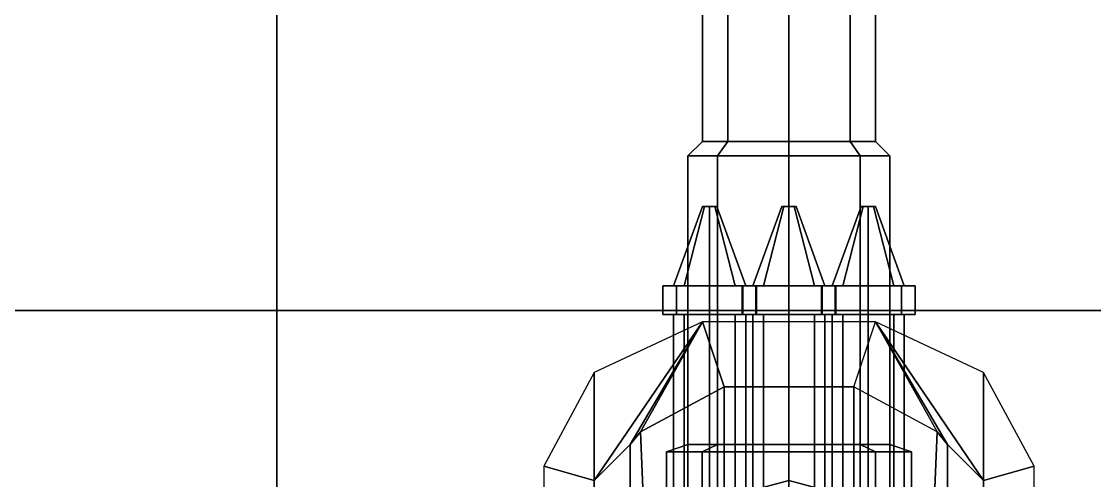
# Model space of a CAD drawing. Header units: millimetres. Extents: x -4 to 4, y -37.4 to 54.3.
# Drawn here: x -1.064 to 0.424, y 26.98 to 27.617 of the extents above; entities that cross this region are included whole.
import ezdxf

# ---------------------------------------------------------------- set-up
doc = ezdxf.new("R2010")
doc.units = ezdxf.units.MM
for name, color, linetype in [('gun', 1, 'Continuous'), ('sleeve', 5, 'Continuous'), ('superstructure', 3, 'Continuous'), ('turret', 2, 'Continuous')]:
    doc.layers.add(name, color=color, linetype=linetype)

msp = doc.modelspace()

# ---------------------------------------------------------------- linework, layer by layer
for points in [[(-1.47, 29.2, -1.19), (-0.71, 29.2, -1.32), (-0.71, 24.28, -1.81), (-1.47, 24.28, -1.64)], [(-0.71, 29.2, -1.32), (0, 29.2, -1.43), (0, 24.28, -1.95), (-0.71, 24.28, -1.81)], [(0, 24.28, -1.95), (0, 29.2, -1.43), (0.71, 29.2, -1.32), (0.71, 24.28, -1.81)]]:
    msp.add_3dface(points)
at = {"layer": 'gun'}
for points in [[(-0.0849, 27.45, 2.9451), (-0.12, 27.45, 3.03), (-0.12, 27.65, 3.03), (-0.0849, 27.65, 2.9451)], [(-0.12, 27.45, 3.03), (-0.0849, 27.45, 3.1149), (-0.0849, 27.65, 3.1149), (-0.12, 27.65, 3.03)], [(0, 27.45, 2.91), (-0.0849, 27.45, 2.9451), (-0.0849, 27.65, 2.9451), (0, 27.65, 2.91)], [(-0.0849, 27.45, 3.1149), (0, 27.45, 3.15), (0, 27.65, 3.15), (-0.0849, 27.65, 3.1149)], [(0.0849, 27.45, 2.9451), (0, 27.45, 2.91), (0, 27.65, 2.91), (0.0849, 27.65, 2.9451)], [(0, 27.45, 3.15), (0.0849, 27.45, 3.1149), (0.0849, 27.65, 3.1149), (0, 27.65, 3.15)], [(0.12, 27.45, 3.03), (0.0849, 27.45, 2.9451), (0.0849, 27.65, 2.9451), (0.12, 27.65, 3.03)], [(0.0849, 27.45, 3.1149), (0.12, 27.45, 3.03), (0.12, 27.65, 3.03), (0.0849, 27.65, 3.1149)], [(-0.0849, 27.45, 3.1149), (-0.12, 27.45, 3.03), (-0.14, 27.43, 3.03), (-0.099, 27.43, 3.129)], [(-0.12, 27.45, 3.03), (-0.0849, 27.45, 2.9451), (-0.099, 27.43, 2.931), (-0.14, 27.43, 3.03)], [(0, 27.45, 3.15), (-0.0849, 27.45, 3.1149), (-0.099, 27.43, 3.129), (0, 27.43, 3.17)], [(-0.0849, 27.45, 2.9451), (0, 27.45, 2.91), (0, 27.43, 2.89), (-0.099, 27.43, 2.931)], [(0.0849, 27.45, 3.1149), (0, 27.45, 3.15), (0, 27.43, 3.17), (0.099, 27.43, 3.129)], [(0, 27.45, 2.91), (0.0849, 27.45, 2.9451), (0.099, 27.43, 2.931), (0, 27.43, 2.89)], [(0.12, 27.45, 3.03), (0.0849, 27.45, 3.1149), (0.099, 27.43, 3.129), (0.14, 27.43, 3.03)], [(0.0849, 27.45, 2.9451), (0.12, 27.45, 3.03), (0.14, 27.43, 3.03), (0.099, 27.43, 2.931)], [(-0.099, 25.75, 2.931), (-0.14, 25.75, 3.03), (-0.14, 27.43, 3.03), (-0.099, 27.43, 2.931)], [(-0.14, 25.75, 3.03), (-0.099, 25.75, 3.129), (-0.099, 27.43, 3.129), (-0.14, 27.43, 3.03)], [(0, 25.75, 2.89), (-0.099, 25.75, 2.931), (-0.099, 27.43, 2.931), (0, 27.43, 2.89)], [(-0.099, 25.75, 3.129), (0, 25.75, 3.17), (0, 27.43, 3.17), (-0.099, 27.43, 3.129)], [(0.099, 25.75, 2.931), (0, 25.75, 2.89), (0, 27.43, 2.89), (0.099, 27.43, 2.931)], [(0, 25.75, 3.17), (0.099, 25.75, 3.129), (0.099, 27.43, 3.129), (0, 27.43, 3.17)], [(0.14, 25.75, 3.03), (0.099, 25.75, 2.931), (0.099, 27.43, 2.931), (0.14, 27.43, 3.03)], [(0.099, 25.75, 3.129), (0.14, 25.75, 3.03), (0.14, 27.43, 3.03), (0.099, 27.43, 3.129)]]:
    msp.add_3dface(points, dxfattribs=at)
at = {"layer": 'sleeve'}
for points in [[(-0.1454, 27.25, 2.7846), (-0.16, 27.25, 2.82), (-0.12, 27.36, 2.82), (-0.1171, 27.36, 2.8129)], [(-0.16, 27.25, 2.82), (-0.1454, 27.25, 2.8554), (-0.1171, 27.36, 2.8271), (-0.12, 27.36, 2.82)], [(-0.11, 27.25, 2.77), (-0.1454, 27.25, 2.7846), (-0.1171, 27.36, 2.8129), (-0.11, 27.36, 2.81)], [(-0.1454, 27.25, 2.8554), (-0.11, 27.25, 2.87), (-0.11, 27.36, 2.83), (-0.1171, 27.36, 2.8271)], [(-0.12, 27.36, 2.82), (-0.1029, 27.36, 2.8129), (-0.11, 27.36, 2.81), (-0.1171, 27.36, 2.8129)], [(-0.1171, 27.36, 2.8271), (-0.1, 27.36, 2.82), (-0.1029, 27.36, 2.8129), (-0.12, 27.36, 2.82)], [(-0.11, 27.36, 2.83), (-0.1029, 27.36, 2.8271), (-0.1, 27.36, 2.82), (-0.1171, 27.36, 2.8271)], [(-0.0746, 27.25, 2.7846), (-0.11, 27.25, 2.77), (-0.11, 27.36, 2.81), (-0.1029, 27.36, 2.8129)], [(-0.11, 27.25, 2.87), (-0.0746, 27.25, 2.8554), (-0.1029, 27.36, 2.8271), (-0.11, 27.36, 2.83)], [(-0.06, 27.25, 2.82), (-0.0746, 27.25, 2.7846), (-0.1029, 27.36, 2.8129), (-0.1, 27.36, 2.82)], [(-0.0746, 27.25, 2.8554), (-0.06, 27.25, 2.82), (-0.1, 27.36, 2.82), (-0.1029, 27.36, 2.8271)], [(-0.05, 27.25, 2.77), (-0.0354, 27.25, 2.8054), (-0.0071, 27.36, 2.7771), (-0.01, 27.36, 2.77)], [(-0.0354, 27.25, 2.7346), (-0.05, 27.25, 2.77), (-0.01, 27.36, 2.77), (-0.0071, 27.36, 2.7629)], [(-0.0354, 27.25, 2.8054), (0, 27.25, 2.82), (0, 27.36, 2.78), (-0.0071, 27.36, 2.7771)], [(0, 27.25, 2.72), (-0.0354, 27.25, 2.7346), (-0.0071, 27.36, 2.7629), (0, 27.36, 2.76)], [(-0.0071, 27.36, 2.7771), (0.01, 27.36, 2.77), (0.0071, 27.36, 2.7629), (-0.01, 27.36, 2.77)], [(-0.01, 27.36, 2.77), (0.0071, 27.36, 2.7629), (0, 27.36, 2.76), (-0.0071, 27.36, 2.7629)], [(0, 27.36, 2.78), (0.0071, 27.36, 2.7771), (0.01, 27.36, 2.77), (-0.0071, 27.36, 2.7771)], [(0, 27.25, 2.82), (0.0354, 27.25, 2.8054), (0.0071, 27.36, 2.7771), (0, 27.36, 2.78)], [(0.0354, 27.25, 2.7346), (0, 27.25, 2.72), (0, 27.36, 2.76), (0.0071, 27.36, 2.7629)], [(0.0354, 27.25, 2.8054), (0.05, 27.25, 2.77), (0.01, 27.36, 2.77), (0.0071, 27.36, 2.7771)], [(0.05, 27.25, 2.77), (0.0354, 27.25, 2.7346), (0.0071, 27.36, 2.7629), (0.01, 27.36, 2.77)], [(0.06, 27.25, 2.82), (0.0746, 27.25, 2.8554), (0.1029, 27.36, 2.8271), (0.1, 27.36, 2.82)], [(0.0746, 27.25, 2.7846), (0.06, 27.25, 2.82), (0.1, 27.36, 2.82), (0.1029, 27.36, 2.8129)], [(0.0746, 27.25, 2.8554), (0.11, 27.25, 2.87), (0.11, 27.36, 2.83), (0.1029, 27.36, 2.8271)], [(0.11, 27.25, 2.77), (0.0746, 27.25, 2.7846), (0.1029, 27.36, 2.8129), (0.11, 27.36, 2.81)], [(0.1029, 27.36, 2.8271), (0.12, 27.36, 2.82), (0.1171, 27.36, 2.8129), (0.1, 27.36, 2.82)], [(0.1, 27.36, 2.82), (0.1171, 27.36, 2.8129), (0.11, 27.36, 2.81), (0.1029, 27.36, 2.8129)], [(0.11, 27.36, 2.83), (0.1171, 27.36, 2.8271), (0.12, 27.36, 2.82), (0.1029, 27.36, 2.8271)], [(0.11, 27.25, 2.87), (0.1454, 27.25, 2.8554), (0.1171, 27.36, 2.8271), (0.11, 27.36, 2.83)], [(0.1454, 27.25, 2.7846), (0.11, 27.25, 2.77), (0.11, 27.36, 2.81), (0.1171, 27.36, 2.8129)], [(0.1454, 27.25, 2.8554), (0.16, 27.25, 2.82), (0.12, 27.36, 2.82), (0.1171, 27.36, 2.8271)], [(0.16, 27.25, 2.82), (0.1454, 27.25, 2.7846), (0.1171, 27.36, 2.8129), (0.12, 27.36, 2.82)], [(-0.175, 27.25, 2.82), (-0.156, 27.25, 2.866), (-0.1454, 27.25, 2.8554), (-0.16, 27.25, 2.82)], [(-0.156, 27.25, 2.774), (-0.175, 27.25, 2.82), (-0.16, 27.25, 2.82), (-0.1454, 27.25, 2.7846)], [(-0.156, 27.21, 2.774), (-0.175, 27.21, 2.82), (-0.175, 27.25, 2.82), (-0.156, 27.25, 2.774)], [(-0.175, 27.21, 2.82), (-0.156, 27.21, 2.866), (-0.156, 27.25, 2.866), (-0.175, 27.25, 2.82)], [(-0.156, 27.25, 2.866), (-0.11, 27.25, 2.885), (-0.11, 27.25, 2.87), (-0.1454, 27.25, 2.8554)], [(-0.11, 27.25, 2.755), (-0.156, 27.25, 2.774), (-0.1454, 27.25, 2.7846), (-0.11, 27.25, 2.77)], [(-0.11, 27.21, 2.755), (-0.156, 27.21, 2.774), (-0.156, 27.25, 2.774), (-0.11, 27.25, 2.755)], [(-0.156, 27.21, 2.866), (-0.11, 27.21, 2.885), (-0.11, 27.25, 2.885), (-0.156, 27.25, 2.866)], [(-0.064, 27.25, 2.774), (-0.11, 27.25, 2.755), (-0.11, 27.25, 2.77), (-0.0746, 27.25, 2.7846)], [(-0.11, 27.25, 2.885), (-0.064, 27.25, 2.866), (-0.0746, 27.25, 2.8554), (-0.11, 27.25, 2.87)], [(-0.064, 27.21, 2.774), (-0.11, 27.21, 2.755), (-0.11, 27.25, 2.755), (-0.064, 27.25, 2.774)], [(-0.11, 27.21, 2.885), (-0.064, 27.21, 2.866), (-0.064, 27.25, 2.866), (-0.11, 27.25, 2.885)], [(-0.045, 27.25, 2.82), (-0.064, 27.25, 2.774), (-0.0746, 27.25, 2.7846), (-0.06, 27.25, 2.82)], [(-0.064, 27.25, 2.866), (-0.045, 27.25, 2.82), (-0.06, 27.25, 2.82), (-0.0746, 27.25, 2.8554)], [(-0.065, 27.21, 2.77), (-0.046, 27.21, 2.816), (-0.046, 27.25, 2.816), (-0.065, 27.25, 2.77)], [(-0.046, 27.21, 2.724), (-0.065, 27.21, 2.77), (-0.065, 27.25, 2.77), (-0.046, 27.25, 2.724)], [(-0.046, 27.25, 2.724), (-0.065, 27.25, 2.77), (-0.05, 27.25, 2.77), (-0.0354, 27.25, 2.7346)], [(-0.065, 27.25, 2.77), (-0.046, 27.25, 2.816), (-0.0354, 27.25, 2.8054), (-0.05, 27.25, 2.77)], [(-0.045, 27.21, 2.82), (-0.064, 27.21, 2.774), (-0.064, 27.25, 2.774), (-0.045, 27.25, 2.82)], [(-0.064, 27.21, 2.866), (-0.045, 27.21, 2.82), (-0.045, 27.25, 2.82), (-0.064, 27.25, 2.866)], [(-0.046, 27.21, 2.816), (0, 27.21, 2.835), (0, 27.25, 2.835), (-0.046, 27.25, 2.816)], [(0, 27.21, 2.705), (-0.046, 27.21, 2.724), (-0.046, 27.25, 2.724), (0, 27.25, 2.705)], [(0, 27.25, 2.705), (-0.046, 27.25, 2.724), (-0.0354, 27.25, 2.7346), (0, 27.25, 2.72)], [(-0.046, 27.25, 2.816), (0, 27.25, 2.835), (0, 27.25, 2.82), (-0.0354, 27.25, 2.8054)], [(0, 27.21, 2.835), (0.046, 27.21, 2.816), (0.046, 27.25, 2.816), (0, 27.25, 2.835)], [(0.046, 27.21, 2.724), (0, 27.21, 2.705), (0, 27.25, 2.705), (0.046, 27.25, 2.724)], [(0, 27.25, 2.835), (0.046, 27.25, 2.816), (0.0354, 27.25, 2.8054), (0, 27.25, 2.82)], [(0.046, 27.25, 2.724), (0, 27.25, 2.705), (0, 27.25, 2.72), (0.0354, 27.25, 2.7346)], [(0.046, 27.25, 2.816), (0.065, 27.25, 2.77), (0.05, 27.25, 2.77), (0.0354, 27.25, 2.8054)], [(0.065, 27.25, 2.77), (0.046, 27.25, 2.724), (0.0354, 27.25, 2.7346), (0.05, 27.25, 2.77)], [(0.045, 27.21, 2.82), (0.064, 27.21, 2.866), (0.064, 27.25, 2.866), (0.045, 27.25, 2.82)], [(0.064, 27.21, 2.774), (0.045, 27.21, 2.82), (0.045, 27.25, 2.82), (0.064, 27.25, 2.774)], [(0.064, 27.25, 2.774), (0.045, 27.25, 2.82), (0.06, 27.25, 2.82), (0.0746, 27.25, 2.7846)], [(0.045, 27.25, 2.82), (0.064, 27.25, 2.866), (0.0746, 27.25, 2.8554), (0.06, 27.25, 2.82)], [(0.046, 27.21, 2.816), (0.065, 27.21, 2.77), (0.065, 27.25, 2.77), (0.046, 27.25, 2.816)], [(0.065, 27.21, 2.77), (0.046, 27.21, 2.724), (0.046, 27.25, 2.724), (0.065, 27.25, 2.77)], [(0.064, 27.21, 2.866), (0.11, 27.21, 2.885), (0.11, 27.25, 2.885), (0.064, 27.25, 2.866)], [(0.11, 27.21, 2.755), (0.064, 27.21, 2.774), (0.064, 27.25, 2.774), (0.11, 27.25, 2.755)], [(0.11, 27.25, 2.755), (0.064, 27.25, 2.774), (0.0746, 27.25, 2.7846), (0.11, 27.25, 2.77)], [(0.064, 27.25, 2.866), (0.11, 27.25, 2.885), (0.11, 27.25, 2.87), (0.0746, 27.25, 2.8554)], [(0.11, 27.21, 2.885), (0.156, 27.21, 2.866), (0.156, 27.25, 2.866), (0.11, 27.25, 2.885)], [(0.156, 27.21, 2.774), (0.11, 27.21, 2.755), (0.11, 27.25, 2.755), (0.156, 27.25, 2.774)], [(0.11, 27.25, 2.885), (0.156, 27.25, 2.866), (0.1454, 27.25, 2.8554), (0.11, 27.25, 2.87)], [(0.156, 27.25, 2.774), (0.11, 27.25, 2.755), (0.11, 27.25, 2.77), (0.1454, 27.25, 2.7846)], [(0.156, 27.25, 2.866), (0.175, 27.25, 2.82), (0.16, 27.25, 2.82), (0.1454, 27.25, 2.8554)], [(0.175, 27.25, 2.82), (0.156, 27.25, 2.774), (0.1454, 27.25, 2.7846), (0.16, 27.25, 2.82)], [(0.156, 27.21, 2.866), (0.175, 27.21, 2.82), (0.175, 27.25, 2.82), (0.156, 27.25, 2.866)], [(0.175, 27.21, 2.82), (0.156, 27.21, 2.774), (0.156, 27.25, 2.774), (0.175, 27.25, 2.82)], [(-0.16, 27.21, 2.82), (-0.1454, 27.21, 2.8554), (-0.156, 27.21, 2.866), (-0.175, 27.21, 2.82)], [(-0.1454, 27.21, 2.7846), (-0.16, 27.21, 2.82), (-0.175, 27.21, 2.82), (-0.156, 27.21, 2.774)], [(-0.1454, 25.88, 2.7846), (-0.16, 25.88, 2.82), (-0.16, 27.21, 2.82), (-0.1454, 27.21, 2.7846)], [(-0.16, 25.88, 2.82), (-0.1454, 25.88, 2.8554), (-0.1454, 27.21, 2.8554), (-0.16, 27.21, 2.82)], [(-0.1454, 27.21, 2.8554), (-0.11, 27.21, 2.87), (-0.11, 27.21, 2.885), (-0.156, 27.21, 2.866)], [(-0.11, 27.21, 2.77), (-0.1454, 27.21, 2.7846), (-0.156, 27.21, 2.774), (-0.11, 27.21, 2.755)], [(-0.11, 25.88, 2.77), (-0.1454, 25.88, 2.7846), (-0.1454, 27.21, 2.7846), (-0.11, 27.21, 2.77)], [(-0.1454, 25.88, 2.8554), (-0.11, 25.88, 2.87), (-0.11, 27.21, 2.87), (-0.1454, 27.21, 2.8554)], [(-0.0746, 27.21, 2.7846), (-0.11, 27.21, 2.77), (-0.11, 27.21, 2.755), (-0.064, 27.21, 2.774)], [(-0.11, 27.21, 2.87), (-0.0746, 27.21, 2.8554), (-0.064, 27.21, 2.866), (-0.11, 27.21, 2.885)], [(-0.0746, 25.88, 2.7846), (-0.11, 25.88, 2.77), (-0.11, 27.21, 2.77), (-0.0746, 27.21, 2.7846)], [(-0.11, 25.88, 2.87), (-0.0746, 25.88, 2.8554), (-0.0746, 27.21, 2.8554), (-0.11, 27.21, 2.87)], [(-0.06, 27.21, 2.82), (-0.0746, 27.21, 2.7846), (-0.064, 27.21, 2.774), (-0.045, 27.21, 2.82)], [(-0.0746, 27.21, 2.8554), (-0.06, 27.21, 2.82), (-0.045, 27.21, 2.82), (-0.064, 27.21, 2.866)], [(-0.06, 25.88, 2.82), (-0.0746, 25.88, 2.7846), (-0.0746, 27.21, 2.7846), (-0.06, 27.21, 2.82)], [(-0.0746, 25.88, 2.8554), (-0.06, 25.88, 2.82), (-0.06, 27.21, 2.82), (-0.0746, 27.21, 2.8554)], [(-0.0354, 27.21, 2.7346), (-0.05, 27.21, 2.77), (-0.065, 27.21, 2.77), (-0.046, 27.21, 2.724)], [(-0.05, 27.21, 2.77), (-0.0354, 27.21, 2.8054), (-0.046, 27.21, 2.816), (-0.065, 27.21, 2.77)], [(-0.05, 25.88, 2.77), (-0.0354, 25.88, 2.8054), (-0.0354, 27.21, 2.8054), (-0.05, 27.21, 2.77)], [(-0.0354, 25.88, 2.7346), (-0.05, 25.88, 2.77), (-0.05, 27.21, 2.77), (-0.0354, 27.21, 2.7346)], [(0, 27.21, 2.72), (-0.0354, 27.21, 2.7346), (-0.046, 27.21, 2.724), (0, 27.21, 2.705)], [(-0.0354, 27.21, 2.8054), (0, 27.21, 2.82), (0, 27.21, 2.835), (-0.046, 27.21, 2.816)], [(-0.0354, 25.88, 2.8054), (0, 25.88, 2.82), (0, 27.21, 2.82), (-0.0354, 27.21, 2.8054)], [(0, 25.88, 2.72), (-0.0354, 25.88, 2.7346), (-0.0354, 27.21, 2.7346), (0, 27.21, 2.72)], [(0, 25.88, 2.82), (0.0354, 25.88, 2.8054), (0.0354, 27.21, 2.8054), (0, 27.21, 2.82)], [(0.0354, 25.88, 2.7346), (0, 25.88, 2.72), (0, 27.21, 2.72), (0.0354, 27.21, 2.7346)], [(0, 27.21, 2.82), (0.0354, 27.21, 2.8054), (0.046, 27.21, 2.816), (0, 27.21, 2.835)], [(0.0354, 27.21, 2.7346), (0, 27.21, 2.72), (0, 27.21, 2.705), (0.046, 27.21, 2.724)], [(0.0354, 25.88, 2.8054), (0.05, 25.88, 2.77), (0.05, 27.21, 2.77), (0.0354, 27.21, 2.8054)], [(0.05, 25.88, 2.77), (0.0354, 25.88, 2.7346), (0.0354, 27.21, 2.7346), (0.05, 27.21, 2.77)], [(0.0354, 27.21, 2.8054), (0.05, 27.21, 2.77), (0.065, 27.21, 2.77), (0.046, 27.21, 2.816)], [(0.05, 27.21, 2.77), (0.0354, 27.21, 2.7346), (0.046, 27.21, 2.724), (0.065, 27.21, 2.77)], [(0.0746, 27.21, 2.7846), (0.06, 27.21, 2.82), (0.045, 27.21, 2.82), (0.064, 27.21, 2.774)], [(0.06, 27.21, 2.82), (0.0746, 27.21, 2.8554), (0.064, 27.21, 2.866), (0.045, 27.21, 2.82)], [(0.06, 25.88, 2.82), (0.0746, 25.88, 2.8554), (0.0746, 27.21, 2.8554), (0.06, 27.21, 2.82)], [(0.0746, 25.88, 2.7846), (0.06, 25.88, 2.82), (0.06, 27.21, 2.82), (0.0746, 27.21, 2.7846)], [(0.11, 27.21, 2.77), (0.0746, 27.21, 2.7846), (0.064, 27.21, 2.774), (0.11, 27.21, 2.755)], [(0.0746, 27.21, 2.8554), (0.11, 27.21, 2.87), (0.11, 27.21, 2.885), (0.064, 27.21, 2.866)], [(0.0746, 25.88, 2.8554), (0.11, 25.88, 2.87), (0.11, 27.21, 2.87), (0.0746, 27.21, 2.8554)], [(0.11, 25.88, 2.77), (0.0746, 25.88, 2.7846), (0.0746, 27.21, 2.7846), (0.11, 27.21, 2.77)], [(0.11, 25.88, 2.87), (0.1454, 25.88, 2.8554), (0.1454, 27.21, 2.8554), (0.11, 27.21, 2.87)], [(0.1454, 25.88, 2.7846), (0.11, 25.88, 2.77), (0.11, 27.21, 2.77), (0.1454, 27.21, 2.7846)], [(0.11, 27.21, 2.87), (0.1454, 27.21, 2.8554), (0.156, 27.21, 2.866), (0.11, 27.21, 2.885)], [(0.1454, 27.21, 2.7846), (0.11, 27.21, 2.77), (0.11, 27.21, 2.755), (0.156, 27.21, 2.774)], [(0.1454, 25.88, 2.8554), (0.16, 25.88, 2.82), (0.16, 27.21, 2.82), (0.1454, 27.21, 2.8554)], [(0.16, 25.88, 2.82), (0.1454, 25.88, 2.7846), (0.1454, 27.21, 2.7846), (0.16, 27.21, 2.82)], [(0.1454, 27.21, 2.8554), (0.16, 27.21, 2.82), (0.175, 27.21, 2.82), (0.156, 27.21, 2.866)], [(0.16, 27.21, 2.82), (0.1454, 27.21, 2.7846), (0.156, 27.21, 2.774), (0.175, 27.21, 2.82)], [(-0.1202, 27.02, 2.9098), (-0.17, 27.02, 3.03), (-0.14, 27.03, 3.03), (-0.099, 27.03, 2.931)], [(-0.17, 27.02, 3.03), (-0.1202, 27.02, 3.1502), (-0.099, 27.03, 3.129), (-0.14, 27.03, 3.03)], [(0, 27.02, 2.86), (-0.1202, 27.02, 2.9098), (-0.099, 27.03, 2.931), (0, 27.03, 2.89)], [(-0.1202, 27.02, 3.1502), (0, 27.02, 3.2), (0, 27.03, 3.17), (-0.099, 27.03, 3.129)], [(0.1202, 27.02, 2.9098), (0, 27.02, 2.86), (0, 27.03, 2.89), (0.099, 27.03, 2.931)], [(0, 27.02, 3.2), (0.1202, 27.02, 3.1502), (0.099, 27.03, 3.129), (0, 27.03, 3.17)], [(0.17, 27.02, 3.03), (0.1202, 27.02, 2.9098), (0.099, 27.03, 2.931), (0.14, 27.03, 3.03)], [(0.1202, 27.02, 3.1502), (0.17, 27.02, 3.03), (0.14, 27.03, 3.03), (0.099, 27.03, 3.129)], [(-0.1202, 25.82, 2.9098), (-0.17, 25.82, 3.03), (-0.17, 27.02, 3.03), (-0.1202, 27.02, 2.9098)], [(-0.17, 25.82, 3.03), (-0.1202, 25.82, 3.1502), (-0.1202, 27.02, 3.1502), (-0.17, 27.02, 3.03)], [(0, 25.82, 2.86), (-0.1202, 25.82, 2.9098), (-0.1202, 27.02, 2.9098), (0, 27.02, 2.86)], [(-0.1202, 25.82, 3.1502), (0, 25.82, 3.2), (0, 27.02, 3.2), (-0.1202, 27.02, 3.1502)], [(0.1202, 25.82, 2.9098), (0, 25.82, 2.86), (0, 27.02, 2.86), (0.1202, 27.02, 2.9098)], [(0, 25.82, 3.2), (0.1202, 25.82, 3.1502), (0.1202, 27.02, 3.1502), (0, 27.02, 3.2)], [(0.17, 25.82, 3.03), (0.1202, 25.82, 2.9098), (0.1202, 27.02, 2.9098), (0.17, 27.02, 3.03)], [(0.1202, 25.82, 3.1502), (0.17, 25.82, 3.03), (0.17, 27.02, 3.03), (0.1202, 27.02, 3.1502)]]:
    msp.add_3dface(points, dxfattribs=at)
at = {"layer": 'superstructure'}
for points in [[(2.8927, 27.2157, 1.71), (2.8404, 28.2143, 1.71), (-2.8404, 28.2143, 1.71), (-2.8927, 27.2157, 1.71)], [(-0.5, 24.27, 1.71), (-2.8927, 27.2157, 1.71), (-3.1923, 27.2314, 1.71), (-3.49, 24.28, 1.71)], [(0.5, 24.27, 1.71), (2.8927, 27.2157, 1.71), (-2.8927, 27.2157, 1.71), (-0.5, 24.27, 1.71)], [(0, 26.98, 1.81), (-0.315, 26.8956, 1.81), (-0.21, 26.7137, 1.81), (0, 26.77, 1.81)], [(0, 26.98, 1.71), (-0.315, 26.8956, 1.71), (-0.315, 26.8956, 1.81), (0, 26.98, 1.81)], [(0.315, 26.8956, 1.71), (0, 26.98, 1.71), (0, 26.98, 1.81), (0.315, 26.8956, 1.81)]]:
    msp.add_3dface(points, dxfattribs=at)
at = {"layer": 'turret'}
for points in [[(-0.27, 27.13, 1.97), (-0.27, 27.13, 1.97), (-0.27, 26.98, 2.52), (-0.12, 27.2, 1.97)], [(-0.12, 27.2, 1.97), (-0.12, 27.2, 1.97), (-0.27, 26.98, 2.52), (-0.22, 27.03, 2.52)], [(-0.12, 27.2, 1.97), (-0.12, 27.2, 1.97), (-0.22, 27.03, 2.52), (-0.2057, 27.0477, 2.4935)], [(-0.12, 27.2, 1.97), (-0.12, 27.2, 1.97), (-0.2057, 27.0477, 2.4935), (-0.09, 27.1098, 2.28)], [(0.12, 27.2, 1.97), (-0.12, 27.2, 1.97), (-0.09, 27.1098, 2.28), (0.09, 27.1098, 2.28)], [(0.12, 27.2, 1.97), (0.2057, 27.0477, 2.4935), (0.22, 27.03, 2.52)], [(0.12, 27.2, 1.97), (0.12, 27.2, 1.97), (0.22, 27.03, 2.52), (0.27, 26.98, 2.52)], [(0.27, 27.13, 1.97), (0.12, 27.2, 1.97), (0.27, 26.98, 2.52)], [(-0.34, 27, 1.97), (-0.34, 27, 1.97), (-0.27, 26.98, 2.52), (-0.27, 27.13, 1.97)], [(0.34, 27, 1.97), (0.27, 27.13, 1.97), (0.27, 26.98, 2.52)], [(-0.09, 27.1098, 2.28), (-0.2057, 27.0477, 2.4935), (-0.1591, 25.9226, 2.4077), (-0.09, 25.846, 2.28)], [(0.09, 27.1098, 2.28), (-0.09, 27.1098, 2.28), (-0.09, 25.846, 2.28), (0.09, 25.846, 2.28)], [(0.2057, 27.0477, 2.4935), (0.09, 27.1098, 2.28), (0.09, 25.846, 2.28), (0.1591, 25.9226, 2.4077)], [(-0.2057, 27.0477, 2.4935), (-0.22, 27.03, 2.52), (-0.22, 25.9986, 2.52), (-0.1591, 25.9226, 2.4077)], [(0.22, 27.03, 2.52), (0.2057, 27.0477, 2.4935), (0.1591, 25.9226, 2.4077), (0.22, 25.9986, 2.52)], [(-0.22, 27.03, 2.52), (-0.27, 26.98, 2.52), (-0.27, 26.98, 2.544), (-0.22, 27.03, 2.524)], [(-0.22, 27.03, 2.524), (-0.27, 26.98, 2.544), (-0.27, 26.59, 2.7), (-0.22, 26.59, 2.7)], [(-0.22, 27.03, 2.52), (-0.22, 27.03, 2.524), (-0.22, 26.59, 2.7), (-0.22, 26.02, 2.52)], [(0.22, 27.03, 2.524), (0.22, 27.03, 2.52), (0.22, 26.02, 2.52), (0.22, 26.59, 2.7)], [(0.27, 26.98, 2.544), (0.22, 27.03, 2.524), (0.22, 26.59, 2.7), (0.27, 26.59, 2.7)], [(0.27, 26.98, 2.52), (0.22, 27.03, 2.52), (0.22, 27.03, 2.524), (0.27, 26.98, 2.544)], [(-0.34, 27, 1.97), (-0.34, 26.15, 1.97), (-0.27, 26.02, 2.52), (-0.27, 26.98, 2.52)], [(0.34, 26.15, 1.97), (0.34, 27, 1.97), (0.27, 26.98, 2.52), (0.27, 26.02, 2.52)], [(-0.27, 26.98, 2.52), (-0.27, 26.02, 2.52), (-0.27, 26.59, 2.7), (-0.27, 26.98, 2.544)], [(0.27, 26.02, 2.52), (0.27, 26.98, 2.52), (0.27, 26.98, 2.544), (0.27, 26.59, 2.7)]]:
    msp.add_3dface(points, dxfattribs=at)

doc.saveas('drawing.dxf')
